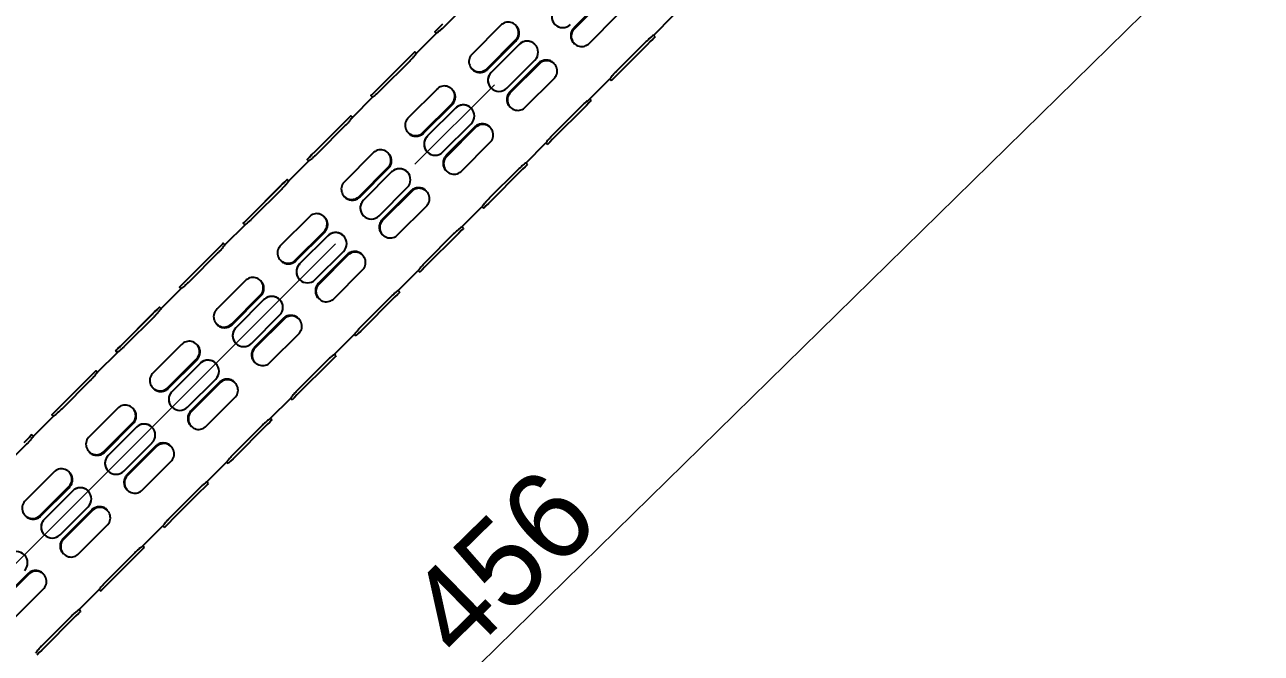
# Model space of a CAD drawing. Extents: x 0 to 2170, y 0 to 1590.
# Drawn here: x 882.7 to 1162.2, y 748.5 to 890.6 of the extents above; entities that cross this region are included whole.
import ezdxf

# ---------------------------------------------------------------- set-up
doc = ezdxf.new("R2010")
doc.units = 0
doc.header["$LTSCALE"] = 10
doc.header["$MEASUREMENT"] = 0
doc.header["$PDMODE"] = 3
doc.header["$PDSIZE"] = -10
doc.linetypes.add('CENTERX2', pattern=[20.32, 12.7, -2.54, 2.54, -2.54])
doc.layers.get('0').update_dxf_attribs({"linetype": 'CONTINUOUS'})
doc.layers.get('DEFPOINTS').update_dxf_attribs({"linetype": 'CONTINUOUS'})
doc.layers.add('中心线层', color=1, linetype='CENTERX2', lineweight=25)
doc.styles.add('Daelim Dimension', font='')
doc.styles.get('Daelim Dimension').set_extended_font_data('나눔고딕')
doc.dimstyles.new('DEFAULT', dxfattribs={"dimscale": 2, "dimtxt": 2, "dimasz": 2, "dimexe": 0, "dimexo": 2, "dimgap": 1, "dimtad": 1, "dimdec": 0, "dimzin": 9, "dimdsep": 46, "dimtxsty": 'Daelim Dimension', "dimcen": 0.5, "dimclrd": 5, "dimclre": 5, "dimclrt": 256, "dimadec": 1, "dimazin": 0, "dimtfac": 1, "dimtdec": 0, "dimtix": 1, "dimtmove": 0, "dimatfit": 3, "dimfxl": 1, "dimtolj": 1, "dimtzin": 1, "dimlwd": 9, "dimlwe": 9, "dimarcsym": 0})

# ---------------------------------------------------------------- blocks, each defined once
blk = doc.blocks.new('*D5')
at = {"color": 5, "lineweight": 9, "transparency": 16777216}
for p, q in [((1100.12, 982.62), (1162.2, 919.31)), ((1159.35, 916.51), (839.46, 602.85)), ((774.52, 663.37), (836.6, 600.05))]:
    blk.add_line(p, q, dxfattribs=at)
at = {"color": 5, "transparency": 16777216}
for points in [[(1158.88, 916.98), (1159.81, 916.03), (1162.2, 919.31)], [(838.99, 603.33), (839.92, 602.38), (836.6, 600.05)]]:
    blk.add_solid(points, dxfattribs=at)
at = {"layer": 'DEFPOINTS', "color": 0, "transparency": 16777216}
for p in [(1097.32, 985.48), (771.72, 666.22), (836.6, 600.05)]:
    blk.add_point(p, dxfattribs=at)
at = {"color": 7, "transparency": 16777216, "insert": (990.38, 768.88), "char_height": 20, "attachment_point": 5, "rotation": 44.4361, "style": 'Daelim Dimension'}
blk.add_mtext('\\A1;456', dxfattribs=at)

msp = doc.modelspace()

# ---------------------------------------------------------------- linework, layer by layer
at = {"color": 7, "linetype": 'Continuous', "lineweight": 25}
for p, q in [((984.02, 896.67), (977.66, 890.31)), ((1013.22, 896.32), (1006.86, 889.96)), ((1013.39, 896.15), (1007.02, 889.79)), ((1010.35, 886.47), (1016.71, 892.83)), ((1024.81, 888.22), (1029.38, 892.79)), ((975.41, 889.02), (975.76, 888.66)), ((990.26, 890.44), (983.89, 884.07)), ((993.81, 890.42), (993.68, 890.54)), ((975.78, 888.69), (971.21, 884.12)), ((987.21, 880.75), (993.58, 887.11)), ((987.38, 880.59), (993.74, 886.95)), ((994.5, 886.19), (988.14, 879.83)), ((994.5, 886.19), (988.14, 879.83)), ((998.04, 886.19), (998.04, 886.19)), ((1006.79, 886.48), (1006.92, 886.36)), ((1022.94, 886.6), (1016.58, 880.24)), ((1023.42, 886.12), (1017.06, 879.76)), ((1025.19, 887.89), (1024.83, 888.25)), ((971.24, 884.14), (970.88, 884.49)), ((969.12, 882.73), (962.75, 876.36)), ((962.75, 876.36), (969.11, 882.73)), ((969.6, 882.25), (963.23, 875.88)), ((983.78, 880.64), (983.91, 880.52)), ((991.67, 876.29), (998.04, 882.65)), ((998.8, 881.89), (992.43, 875.53)), ((998.96, 881.73), (992.6, 875.37)), ((1002.39, 881.84), (1002.27, 881.96)), ((995.92, 872.04), (1002.28, 878.41)), ((1010.39, 873.8), (1014.96, 878.37)), ((1014.93, 878.35), (1015.29, 877.99)), ((975.83, 876.01), (969.47, 869.65)), ((979.38, 876), (979.26, 876.12)), ((988.14, 876.29), (988.14, 876.29)), ((961.36, 874.26), (956.79, 869.69)), ((960.98, 874.6), (961.34, 874.24)), ((972.79, 866.32), (979.15, 872.69)), ((972.95, 866.16), (979.32, 872.52)), ((992.37, 872.06), (992.49, 871.94)), ((1008.52, 872.18), (1002.15, 865.81)), ((1010.76, 873.46), (1010.41, 873.82)), ((956.81, 869.71), (956.46, 870.07)), ((980.08, 871.76), (973.71, 865.4)), ((980.08, 871.76), (973.71, 865.4)), ((983.61, 871.76), (983.61, 871.76)), ((1009, 871.7), (1002.63, 865.33)), ((954.69, 868.3), (948.33, 861.94)), ((948.33, 861.94), (954.69, 868.3)), ((955.17, 867.82), (948.81, 861.46)), ((977.25, 861.87), (983.61, 868.23)), ((984.37, 867.47), (978.01, 861.11)), ((984.54, 867.3), (978.17, 860.94)), ((987.97, 867.41), (987.84, 867.53)), ((969.36, 866.22), (969.48, 866.1)), ((981.5, 857.62), (987.86, 863.98)), ((995.96, 859.37), (1000.53, 863.94)), ((1000.51, 863.92), (1000.86, 863.56)), ((961.41, 861.59), (955.04, 855.22)), ((964.96, 861.57), (964.83, 861.69)), ((973.71, 861.87), (973.71, 861.87)), ((946.93, 859.84), (942.36, 855.27)), ((946.56, 860.17), (946.91, 859.81)), ((958.36, 851.9), (964.73, 858.26)), ((958.53, 851.74), (964.89, 858.1)), ((996.34, 859.04), (995.98, 859.4)), ((942.39, 855.29), (942.03, 855.64)), ((965.65, 857.34), (959.29, 850.98)), ((965.65, 857.34), (959.29, 850.98)), ((969.19, 857.34), (969.19, 857.34)), ((977.94, 857.63), (978.07, 857.51)), ((994.09, 857.75), (987.73, 851.39)), ((994.57, 857.27), (988.21, 850.91)), ((940.27, 853.88), (933.9, 847.51)), ((933.9, 847.51), (940.26, 853.88)), ((940.75, 853.4), (934.38, 847.03)), ((962.82, 847.44), (969.19, 853.8)), ((969.95, 853.04), (963.58, 846.68)), ((970.11, 852.88), (963.75, 846.52)), ((973.54, 852.99), (973.42, 853.11)), ((954.93, 851.79), (955.06, 851.67)), ((946.98, 847.16), (940.62, 840.8)), ((950.53, 847.15), (950.41, 847.27)), ((959.29, 847.44), (959.29, 847.44)), ((967.07, 843.19), (973.43, 849.56)), ((981.54, 844.95), (986.11, 849.52)), ((986.08, 849.5), (986.44, 849.14)), ((932.51, 845.41), (927.94, 840.84)), ((932.13, 845.75), (932.49, 845.39)), ((981.91, 844.61), (981.56, 844.97)), ((943.94, 837.47), (950.3, 843.84)), ((944.1, 837.31), (950.47, 843.67)), ((951.23, 842.91), (944.86, 836.55)), ((951.23, 842.91), (944.86, 836.55)), ((954.76, 842.91), (954.76, 842.91)), ((963.52, 843.21), (963.64, 843.09)), ((979.67, 843.33), (973.3, 836.96)), ((980.15, 842.85), (973.78, 836.48)), ((925.84, 839.45), (919.48, 833.09)), ((919.48, 833.09), (925.84, 839.45)), ((926.32, 838.97), (919.96, 832.61)), ((927.96, 840.86), (927.61, 841.22)), ((948.4, 833.02), (954.76, 839.38)), ((955.52, 838.62), (949.16, 832.26)), ((955.69, 838.45), (949.32, 832.09)), ((959.12, 838.56), (958.99, 838.68)), ((940.51, 837.37), (940.63, 837.25)), ((936.11, 832.72), (935.98, 832.84)), ((944.86, 833.02), (944.86, 833.02)), ((952.65, 828.77), (959.01, 835.13)), ((967.11, 830.52), (971.68, 835.09)), ((971.66, 835.07), (972.01, 834.71)), ((918.08, 830.99), (913.51, 826.42)), ((917.71, 831.32), (918.06, 830.96)), ((932.56, 832.74), (926.19, 826.37)), ((967.49, 830.19), (967.13, 830.55)), ((929.51, 823.05), (935.88, 829.41)), ((929.68, 822.89), (936.04, 829.25)), ((936.8, 828.49), (930.44, 822.13)), ((936.8, 828.49), (930.44, 822.13)), ((940.34, 828.49), (940.34, 828.49)), ((949.09, 828.78), (949.22, 828.66)), ((965.24, 828.9), (958.88, 822.54)), ((965.72, 828.42), (959.36, 822.06)), ((911.42, 825.03), (905.05, 818.66)), ((905.05, 818.66), (911.41, 825.03)), ((911.9, 824.55), (905.53, 818.18)), ((913.54, 826.44), (913.18, 826.79)), ((933.97, 818.59), (940.34, 824.95)), ((926.09, 822.94), (926.21, 822.82)), ((941.1, 824.19), (934.73, 817.83)), ((941.26, 824.03), (934.9, 817.67)), ((944.69, 824.14), (944.57, 824.26)), ((938.22, 814.34), (944.58, 820.71)), ((952.69, 816.1), (957.26, 820.67)), ((957.23, 820.65), (957.59, 820.29)), ((903.66, 816.56), (899.09, 811.99)), ((903.28, 816.9), (903.64, 816.54)), ((918.13, 818.31), (911.77, 811.95)), ((921.68, 818.3), (921.56, 818.42)), ((930.44, 818.59), (930.44, 818.59)), ((953.06, 815.76), (952.71, 816.12)), ((915.09, 808.63), (921.45, 814.99)), ((915.25, 808.46), (921.62, 814.82)), ((922.38, 814.06), (916.01, 807.7)), ((922.38, 814.06), (916.01, 807.7)), ((925.91, 814.06), (925.91, 814.06)), ((934.67, 814.36), (934.79, 814.24)), ((950.82, 814.48), (944.45, 808.11)), ((951.3, 814), (944.93, 807.63)), ((896.99, 810.6), (890.63, 804.24)), ((890.63, 804.24), (896.99, 810.6)), ((899.11, 812.01), (898.76, 812.37)), ((919.55, 804.17), (925.91, 810.53)), ((897.47, 810.12), (891.11, 803.76)), ((911.66, 808.52), (911.78, 808.4)), ((926.67, 809.77), (920.31, 803.41)), ((926.84, 809.6), (920.47, 803.24)), ((930.27, 809.71), (930.14, 809.83)), ((923.8, 799.92), (930.16, 806.28)), ((938.26, 801.67), (942.83, 806.24)), ((942.81, 806.22), (943.16, 805.86)), ((889.23, 802.14), (884.66, 797.57)), ((888.86, 802.47), (889.21, 802.11)), ((903.71, 803.89), (897.34, 797.52)), ((907.26, 803.87), (907.13, 803.99)), ((916.01, 804.17), (916.01, 804.17)), ((900.66, 794.2), (907.03, 800.56)), ((900.83, 794.04), (907.19, 800.4)), ((907.95, 799.64), (901.59, 793.28)), ((907.95, 799.64), (901.59, 793.28)), ((911.49, 799.64), (911.49, 799.64)), ((920.24, 799.93), (920.37, 799.81)), ((936.39, 800.05), (930.03, 793.69)), ((936.87, 799.57), (930.51, 793.21)), ((938.64, 801.34), (938.28, 801.7)), ((884.69, 797.59), (884.33, 797.94)), ((883.05, 795.7), (876.68, 789.33)), ((897.24, 794.09), (897.36, 793.97)), ((905.12, 789.74), (911.49, 796.1)), ((912.25, 795.34), (905.88, 788.98)), ((912.41, 795.18), (906.05, 788.82)), ((915.84, 795.29), (915.72, 795.41)), ((909.37, 785.49), (915.73, 791.86)), ((923.84, 787.25), (928.41, 791.82)), ((928.38, 791.8), (928.74, 791.44)), ((889.28, 789.46), (882.92, 783.1)), ((892.83, 789.45), (892.71, 789.57)), ((901.59, 789.74), (901.59, 789.74)), ((886.24, 779.78), (892.6, 786.14)), ((886.4, 779.61), (892.77, 785.97)), ((905.82, 785.51), (905.94, 785.39)), ((921.97, 785.63), (915.6, 779.26)), ((924.21, 786.91), (923.86, 787.27)), ((893.53, 785.21), (887.16, 778.85)), ((893.53, 785.21), (887.16, 778.85)), ((897.06, 785.21), (897.06, 785.21)), ((922.45, 785.15), (916.08, 778.78)), ((890.7, 775.32), (897.06, 781.68)), ((897.82, 780.92), (891.46, 774.56)), ((897.99, 780.75), (891.62, 774.39)), ((901.42, 780.86), (901.29, 780.98)), ((882.81, 779.67), (882.93, 779.55)), ((894.95, 771.07), (901.31, 777.43)), ((909.41, 772.82), (913.98, 777.39)), ((913.96, 777.37), (914.31, 777.01)), ((887.16, 775.32), (887.16, 775.32)), ((909.79, 772.49), (909.43, 772.85)), ((891.39, 771.08), (891.52, 770.96)), ((907.54, 771.2), (901.18, 764.84)), ((908.02, 770.72), (901.66, 764.36)), ((883.4, 766.49), (877.03, 760.13)), ((883.56, 766.33), (877.2, 759.97)), ((886.99, 766.44), (886.87, 766.56)), ((880.52, 756.64), (886.88, 763.01)), ((894.99, 758.4), (899.56, 762.97)), ((899.53, 762.95), (899.89, 762.59)), ((895.36, 758.06), (895.01, 758.42)), ((893.12, 756.78), (886.75, 750.41)), ((893.6, 756.3), (887.23, 749.93))]:
    msp.add_line(p, q, dxfattribs=at)
at = {"color": 7, "linetype": 'Continuous', "lineweight": 25, "flags": 128}
for points in [[(977.18, 890.79), (976.5, 890.11), (975.93, 889.54), (975.54, 889.15), (975.41, 889.02), (975.54, 889.15), (975.93, 889.54), (976.5, 890.11), (977.18, 890.79)], [(1025.19, 887.89), (1025.05, 887.75), (1024.67, 887.37), (1024.1, 886.8), (1023.42, 886.12)], [(969.11, 882.73), (969.79, 883.4), (970.36, 883.98), (970.75, 884.36), (970.88, 884.49), (970.75, 884.36), (970.37, 883.98), (969.79, 883.4), (969.12, 882.73)], [(1017.06, 879.76), (1016.38, 879.08), (1015.81, 878.51), (1015.42, 878.12), (1015.29, 877.99)], [(962.75, 876.36), (962.07, 875.69), (961.5, 875.11), (961.12, 874.73), (960.98, 874.6), (961.12, 874.73), (961.5, 875.11), (962.07, 875.69), (962.75, 876.36)], [(1010.76, 873.46), (1010.63, 873.33), (1010.25, 872.95), (1009.67, 872.37), (1009, 871.7)], [(954.69, 868.3), (955.37, 868.98), (955.94, 869.55), (956.32, 869.94), (956.46, 870.07), (956.32, 869.94), (955.94, 869.55), (955.37, 868.98), (954.69, 868.3)], [(1002.63, 865.33), (1001.96, 864.66), (1001.38, 864.08), (1001, 863.7), (1000.86, 863.56)], [(948.33, 861.94), (947.65, 861.26), (947.08, 860.69), (946.69, 860.3), (946.56, 860.17), (946.69, 860.3), (947.08, 860.69), (947.65, 861.26), (948.33, 861.94)], [(996.34, 859.04), (996.2, 858.9), (995.82, 858.52), (995.25, 857.95), (994.57, 857.27)], [(940.26, 853.88), (940.94, 854.55), (941.51, 855.13), (941.9, 855.51), (942.03, 855.64), (941.9, 855.51), (941.52, 855.13), (940.94, 854.55), (940.27, 853.88)], [(988.21, 850.91), (987.53, 850.23), (986.96, 849.66), (986.57, 849.27), (986.44, 849.14)], [(933.9, 847.51), (933.22, 846.84), (932.65, 846.26), (932.27, 845.88), (932.13, 845.75), (932.27, 845.88), (932.65, 846.26), (933.22, 846.84), (933.9, 847.51)], [(981.91, 844.61), (981.78, 844.48), (981.4, 844.1), (980.82, 843.52), (980.15, 842.85)], [(925.84, 839.45), (926.52, 840.13), (927.09, 840.7), (927.47, 841.09), (927.61, 841.22), (927.47, 841.09), (927.09, 840.7), (926.52, 840.13), (925.84, 839.45)], [(973.78, 836.48), (973.11, 835.81), (972.53, 835.23), (972.15, 834.85), (972.01, 834.71)], [(919.48, 833.09), (918.8, 832.41), (918.23, 831.84), (917.84, 831.45), (917.71, 831.32), (917.84, 831.45), (918.23, 831.84), (918.8, 832.41), (919.48, 833.09)], [(967.49, 830.19), (967.35, 830.05), (966.97, 829.67), (966.4, 829.1), (965.72, 828.42)], [(911.41, 825.03), (912.09, 825.7), (912.66, 826.28), (913.05, 826.66), (913.18, 826.79), (913.05, 826.66), (912.67, 826.28), (912.09, 825.7), (911.42, 825.03)], [(959.36, 822.06), (958.68, 821.38), (958.11, 820.81), (957.72, 820.42), (957.59, 820.29)], [(905.05, 818.66), (904.37, 817.99), (903.8, 817.41), (903.42, 817.03), (903.28, 816.9), (903.42, 817.03), (903.8, 817.41), (904.37, 817.99), (905.05, 818.66)], [(953.06, 815.76), (952.93, 815.63), (952.55, 815.25), (951.97, 814.67), (951.3, 814)], [(896.99, 810.6), (897.67, 811.28), (898.24, 811.85), (898.62, 812.24), (898.76, 812.37), (898.62, 812.24), (898.24, 811.85), (897.67, 811.28), (896.99, 810.6)], [(944.93, 807.63), (944.26, 806.96), (943.68, 806.38), (943.3, 806), (943.16, 805.86)], [(890.63, 804.24), (889.95, 803.56), (889.38, 802.99), (888.99, 802.6), (888.86, 802.47), (888.99, 802.6), (889.38, 802.99), (889.95, 803.56), (890.63, 804.24)], [(938.64, 801.34), (938.5, 801.2), (938.12, 800.82), (937.55, 800.25), (936.87, 799.57)], [(882.56, 796.18), (883.24, 796.85), (883.81, 797.43), (884.2, 797.81), (884.33, 797.94), (884.2, 797.81), (883.82, 797.43), (883.24, 796.85), (882.57, 796.18)], [(930.51, 793.21), (929.83, 792.53), (929.26, 791.96), (928.87, 791.57), (928.74, 791.44)], [(924.21, 786.91), (924.08, 786.78), (923.7, 786.4), (923.12, 785.82), (922.45, 785.15)], [(916.08, 778.78), (915.41, 778.11), (914.83, 777.53), (914.45, 777.15), (914.31, 777.01)], [(909.79, 772.49), (909.65, 772.35), (909.27, 771.97), (908.7, 771.4), (908.02, 770.72)], [(901.66, 764.36), (900.98, 763.68), (900.41, 763.11), (900.02, 762.72), (899.89, 762.59)], [(895.36, 758.06), (895.23, 757.93), (894.85, 757.55), (894.27, 756.97), (893.6, 756.3)], [(887.23, 749.93), (886.56, 749.26), (885.98, 748.68), (885.6, 748.3), (885.46, 748.16)]]:
    msp.add_lwpolyline(points, dxfattribs=at)
at = {"color": 7, "linetype": 'Continuous', "lineweight": 25}
for centre, radius, start, end in [((1004.33, 892.48), 2.5, 135, 315), ((992, 888.86), 2.35, 312.1354, 137.8646), ((1008.6, 888.05), 2.35, 132.1296, 317.8704), ((996.27, 884.42), 2.5, 315, 135), ((985.47, 882.33), 2.35, 132.1354, 317.8646), ((1000.71, 880.15), 2.35, 312.1296, 137.8704), ((989.91, 878.06), 2.5, 135, 315), ((977.57, 874.43), 2.35, 312.1354, 137.8646), ((994.18, 873.62), 2.35, 132.1296, 317.8704), ((981.85, 870), 2.5, 315, 135), ((971.04, 867.9), 2.35, 132.1354, 317.8646), ((986.28, 865.73), 2.35, 312.1296, 137.8704), ((975.48, 863.63), 2.5, 135, 315), ((963.15, 860.01), 2.35, 312.1354, 137.8646), ((979.75, 859.2), 2.35, 132.1296, 317.8704), ((967.42, 855.57), 2.5, 315, 135), ((956.62, 853.48), 2.35, 132.1354, 317.8646), ((971.86, 851.3), 2.35, 312.1296, 137.8704), ((961.06, 849.21), 2.5, 135, 315), ((948.72, 845.58), 2.35, 312.1354, 137.8646), ((965.33, 844.77), 2.35, 132.1296, 317.8704), ((953, 841.15), 2.5, 315, 135), ((942.19, 839.05), 2.35, 132.1354, 317.8646), ((957.43, 836.88), 2.35, 312.1296, 137.8704), ((946.63, 834.78), 2.5, 135, 315), ((934.3, 831.16), 2.35, 312.1354, 137.8646), ((950.9, 830.35), 2.35, 132.1296, 317.8704), ((938.57, 826.72), 2.5, 315, 135), ((927.77, 824.63), 2.35, 132.1354, 317.8646), ((943.01, 822.45), 2.35, 312.1296, 137.8704), ((932.21, 820.36), 2.5, 135, 315), ((919.87, 816.73), 2.35, 312.1354, 137.8646), ((936.48, 815.92), 2.35, 132.1296, 317.8704), ((924.15, 812.3), 2.5, 315, 135), ((913.34, 810.2), 2.35, 132.1354, 317.8646), ((917.78, 805.93), 2.5, 135, 315), ((928.58, 808.03), 2.35, 312.1296, 137.8704), ((905.45, 802.31), 2.35, 312.1354, 137.8646), ((922.05, 801.5), 2.35, 132.1296, 317.8704), ((909.72, 797.87), 2.5, 315, 135), ((898.92, 795.78), 2.35, 132.1354, 317.8646), ((914.16, 793.6), 2.35, 312.1296, 137.8704), ((903.36, 791.51), 2.5, 135, 315), ((891.02, 787.88), 2.35, 312.1354, 137.8646), ((907.63, 787.07), 2.35, 132.1296, 317.8704), ((895.3, 783.45), 2.5, 315, 135), ((884.49, 781.35), 2.35, 132.1354, 317.8646), ((899.73, 779.18), 2.35, 312.1296, 137.8704), ((888.93, 777.08), 2.5, 135, 315), ((893.2, 772.65), 2.35, 132.1296, 317.8704), ((880.87, 769.02), 2.5, 315, 135), ((885.31, 764.75), 2.35, 312.1296, 137.8704)]:
    msp.add_arc(centre, radius, start, end, dxfattribs=at)
for points, knots in [([(977.66, 890.31), (977.46, 890.11), (977.06, 889.72), (976.49, 889.23), (976.05, 888.88), (975.79, 888.69), (975.79, 888.69), (975.79, 888.69)], [0, 0, 0, 0, 0.21318, 0.426307, 0.640806, 0.85622, 1, 1, 1, 1]), ([(993.74, 886.95), (993.92, 887.17), (994.28, 887.6), (994.51, 888.42), (994.47, 889.26), (994.22, 889.96), (993.91, 890.27), (993.78, 890.4)], [0, 0, 0, 0, 0.213248, 0.426444, 0.641012, 0.856495, 1, 1, 1, 1]), ([(1006.86, 889.96), (1006.68, 889.74), (1006.32, 889.31), (1006.09, 888.48), (1006.13, 887.65), (1006.38, 886.94), (1006.69, 886.63), (1006.82, 886.5)], [0, 0, 0, 0, 0.213248, 0.426444, 0.641012, 0.856495, 1, 1, 1, 1]), ([(998.01, 886.17), (997.96, 886.24), (997.72, 886.53), (997.11, 886.81), (996.28, 886.97), (995.44, 886.83), (994.85, 886.51), (994.57, 886.26), (994.5, 886.19)], [0, 0, 0, 0, 0.070496, 0.28295, 0.496154, 0.711255, 0.926476, 1, 1, 1, 1]), ([(1024.81, 888.22), (1024.82, 888.23), (1024.84, 888.25), (1024.66, 888.11), (1024.29, 887.82), (1023.75, 887.37), (1023.28, 886.93), (1023.01, 886.67), (1022.94, 886.6)], [0, 0, 0, 0, 0.070198, 0.28272, 0.495992, 0.711162, 0.926452, 1, 1, 1, 1]), ([(971.22, 884.12), (971.22, 884.12), (971.24, 884.15), (971.11, 883.97), (970.81, 883.59), (970.36, 883.06), (969.93, 882.58), (969.66, 882.31), (969.6, 882.25)], [0, 0, 0, 0, 0.071625, 0.283821, 0.496766, 0.711605, 0.926565, 1, 1, 1, 1]), ([(983.93, 880.54), (983.98, 880.48), (984.2, 880.21), (984.79, 879.94), (985.6, 879.8), (986.44, 879.94), (987.03, 880.26), (987.31, 880.52), (987.38, 880.59)], [0, 0, 0, 0, 0.070496, 0.28295, 0.496154, 0.711255, 0.926476, 1, 1, 1, 1]), ([(1002.25, 881.94), (1002.19, 882), (1001.97, 882.27), (1001.38, 882.54), (1000.57, 882.68), (999.73, 882.54), (999.14, 882.22), (998.87, 881.96), (998.8, 881.89)], [0, 0, 0, 0, 0.070496, 0.28295, 0.496154, 0.711255, 0.926476, 1, 1, 1, 1]), ([(988.14, 879.83), (987.96, 879.61), (987.6, 879.18), (987.38, 878.35), (987.42, 877.5), (987.69, 876.78), (988.03, 876.44), (988.16, 876.31)], [0, 0, 0, 0, 0.213248, 0.426444, 0.641012, 0.856495, 1, 1, 1, 1]), ([(1016.58, 880.24), (1016.38, 880.04), (1015.99, 879.64), (1015.5, 879.07), (1015.15, 878.63), (1014.95, 878.37), (1014.95, 878.37), (1014.95, 878.37)], [0, 0, 0, 0, 0.213508, 0.426963, 0.641792, 0.857538, 1, 1, 1, 1]), ([(963.23, 875.88), (963.03, 875.69), (962.63, 875.3), (962.06, 874.81), (961.62, 874.46), (961.36, 874.26), (961.36, 874.26), (961.36, 874.26)], [0, 0, 0, 0, 0.21318, 0.426307, 0.640806, 0.85622, 1, 1, 1, 1]), ([(979.32, 872.52), (979.5, 872.74), (979.85, 873.17), (980.08, 874), (980.05, 874.83), (979.8, 875.54), (979.48, 875.85), (979.36, 875.98)], [0, 0, 0, 0, 0.213248, 0.426444, 0.641012, 0.856495, 1, 1, 1, 1]), ([(992.43, 875.53), (992.26, 875.31), (991.9, 874.88), (991.67, 874.06), (991.7, 873.22), (991.95, 872.52), (992.27, 872.21), (992.39, 872.08)], [0, 0, 0, 0, 0.213248, 0.426444, 0.641012, 0.856495, 1, 1, 1, 1]), ([(983.59, 871.74), (983.53, 871.81), (983.29, 872.1), (982.69, 872.39), (981.86, 872.55), (981.02, 872.4), (980.42, 872.09), (980.15, 871.83), (980.08, 871.76)], [0, 0, 0, 0, 0.070496, 0.28295, 0.496154, 0.711255, 0.926476, 1, 1, 1, 1]), ([(1010.38, 873.8), (1010.39, 873.8), (1010.42, 873.82), (1010.24, 873.69), (1009.86, 873.39), (1009.33, 872.94), (1008.85, 872.51), (1008.58, 872.24), (1008.52, 872.18)], [0, 0, 0, 0, 0.070198, 0.28272, 0.495992, 0.711162, 0.926452, 1, 1, 1, 1]), ([(956.79, 869.69), (956.8, 869.7), (956.82, 869.73), (956.68, 869.54), (956.39, 869.17), (955.94, 868.63), (955.5, 868.16), (955.24, 867.89), (955.17, 867.82)], [0, 0, 0, 0, 0.071625, 0.283821, 0.496766, 0.711605, 0.926565, 1, 1, 1, 1]), ([(987.82, 867.51), (987.77, 867.58), (987.55, 867.85), (986.96, 868.12), (986.15, 868.26), (985.31, 868.11), (984.72, 867.79), (984.44, 867.53), (984.37, 867.47)], [0, 0, 0, 0, 0.070496, 0.28295, 0.496154, 0.711255, 0.926476, 1, 1, 1, 1]), ([(969.51, 866.12), (969.56, 866.05), (969.78, 865.78), (970.37, 865.51), (971.18, 865.37), (972.02, 865.52), (972.61, 865.84), (972.88, 866.1), (972.95, 866.16)], [0, 0, 0, 0, 0.070496, 0.28295, 0.496154, 0.711255, 0.926476, 1, 1, 1, 1]), ([(973.71, 865.4), (973.54, 865.18), (973.18, 864.75), (972.95, 863.92), (973, 863.08), (973.27, 862.35), (973.6, 862.02), (973.74, 861.89)], [0, 0, 0, 0, 0.213248, 0.426444, 0.641012, 0.856495, 1, 1, 1, 1]), ([(1002.15, 865.81), (1001.96, 865.61), (1001.57, 865.21), (1001.08, 864.64), (1000.73, 864.2), (1000.53, 863.94), (1000.53, 863.94), (1000.53, 863.94)], [0, 0, 0, 0, 0.213508, 0.426963, 0.641792, 0.857538, 1, 1, 1, 1]), ([(948.81, 861.46), (948.61, 861.26), (948.21, 860.87), (947.64, 860.38), (947.2, 860.03), (946.94, 859.84), (946.94, 859.84), (946.94, 859.84)], [0, 0, 0, 0, 0.21318, 0.426307, 0.640806, 0.85622, 1, 1, 1, 1]), ([(964.89, 858.1), (965.07, 858.32), (965.43, 858.75), (965.66, 859.57), (965.62, 860.41), (965.37, 861.11), (965.06, 861.42), (964.93, 861.55)], [0, 0, 0, 0, 0.213248, 0.426444, 0.641012, 0.856495, 1, 1, 1, 1]), ([(978.01, 861.11), (977.83, 860.89), (977.47, 860.46), (977.24, 859.63), (977.28, 858.8), (977.53, 858.09), (977.84, 857.78), (977.97, 857.65)], [0, 0, 0, 0, 0.213248, 0.426444, 0.641012, 0.856495, 1, 1, 1, 1]), ([(969.16, 857.32), (969.11, 857.39), (968.87, 857.68), (968.26, 857.96), (967.43, 858.12), (966.59, 857.98), (966, 857.66), (965.72, 857.41), (965.65, 857.34)], [0, 0, 0, 0, 0.070496, 0.28295, 0.496154, 0.711255, 0.926476, 1, 1, 1, 1]), ([(995.96, 859.37), (995.97, 859.38), (995.99, 859.4), (995.81, 859.26), (995.44, 858.97), (994.9, 858.52), (994.43, 858.08), (994.16, 857.82), (994.09, 857.75)], [0, 0, 0, 0, 0.070198, 0.28272, 0.495992, 0.711162, 0.926452, 1, 1, 1, 1]), ([(942.37, 855.27), (942.37, 855.27), (942.39, 855.3), (942.26, 855.12), (941.96, 854.74), (941.51, 854.21), (941.08, 853.73), (940.81, 853.46), (940.75, 853.4)], [0, 0, 0, 0, 0.071625, 0.283821, 0.496766, 0.711605, 0.926565, 1, 1, 1, 1]), ([(973.4, 853.09), (973.34, 853.15), (973.12, 853.42), (972.53, 853.69), (971.72, 853.83), (970.88, 853.69), (970.29, 853.37), (970.02, 853.11), (969.95, 853.04)], [0, 0, 0, 0, 0.070496, 0.28295, 0.496154, 0.711255, 0.926476, 1, 1, 1, 1]), ([(955.08, 851.69), (955.13, 851.63), (955.35, 851.36), (955.94, 851.09), (956.75, 850.95), (957.59, 851.09), (958.18, 851.41), (958.46, 851.67), (958.53, 851.74)], [0, 0, 0, 0, 0.070496, 0.28295, 0.496154, 0.711255, 0.926476, 1, 1, 1, 1]), ([(959.29, 850.98), (959.11, 850.76), (958.75, 850.33), (958.53, 849.5), (958.57, 848.65), (958.84, 847.93), (959.18, 847.59), (959.31, 847.46)], [0, 0, 0, 0, 0.213248, 0.426444, 0.641012, 0.856495, 1, 1, 1, 1]), ([(987.73, 851.39), (987.53, 851.19), (987.14, 850.79), (986.65, 850.22), (986.3, 849.78), (986.1, 849.52), (986.1, 849.52), (986.1, 849.52)], [0, 0, 0, 0, 0.213508, 0.426963, 0.641792, 0.857538, 1, 1, 1, 1]), ([(934.38, 847.03), (934.18, 846.84), (933.78, 846.45), (933.21, 845.96), (932.77, 845.61), (932.51, 845.41), (932.51, 845.41), (932.51, 845.41)], [0, 0, 0, 0, 0.21318, 0.426307, 0.640806, 0.85622, 1, 1, 1, 1]), ([(950.47, 843.67), (950.65, 843.89), (951, 844.32), (951.23, 845.15), (951.2, 845.98), (950.95, 846.69), (950.63, 847), (950.51, 847.13)], [0, 0, 0, 0, 0.213248, 0.426444, 0.641012, 0.856495, 1, 1, 1, 1]), ([(963.58, 846.68), (963.41, 846.46), (963.05, 846.03), (962.82, 845.21), (962.85, 844.37), (963.1, 843.67), (963.42, 843.36), (963.54, 843.23)], [0, 0, 0, 0, 0.213248, 0.426444, 0.641012, 0.856495, 1, 1, 1, 1]), ([(981.53, 844.95), (981.54, 844.95), (981.57, 844.97), (981.39, 844.84), (981.01, 844.54), (980.48, 844.09), (980, 843.66), (979.73, 843.39), (979.67, 843.33)], [0, 0, 0, 0, 0.070198, 0.28272, 0.495992, 0.711162, 0.926452, 1, 1, 1, 1]), ([(954.74, 842.89), (954.68, 842.97), (954.44, 843.25), (953.84, 843.54), (953.01, 843.7), (952.17, 843.55), (951.57, 843.24), (951.3, 842.98), (951.23, 842.91)], [0, 0, 0, 0, 0.070496, 0.28295, 0.496154, 0.711255, 0.926476, 1, 1, 1, 1]), ([(927.94, 840.84), (927.95, 840.85), (927.97, 840.88), (927.83, 840.69), (927.54, 840.32), (927.09, 839.78), (926.65, 839.31), (926.39, 839.04), (926.32, 838.97)], [0, 0, 0, 0, 0.071625, 0.283821, 0.496766, 0.711605, 0.926565, 1, 1, 1, 1]), ([(958.97, 838.66), (958.92, 838.73), (958.7, 839), (958.11, 839.27), (957.3, 839.41), (956.46, 839.26), (955.87, 838.94), (955.59, 838.68), (955.52, 838.62)], [0, 0, 0, 0, 0.070496, 0.28295, 0.496154, 0.711255, 0.926476, 1, 1, 1, 1]), ([(940.66, 837.27), (940.71, 837.2), (940.93, 836.93), (941.52, 836.66), (942.33, 836.52), (943.17, 836.67), (943.76, 836.99), (944.03, 837.25), (944.1, 837.31)], [0, 0, 0, 0, 0.070496, 0.28295, 0.496154, 0.711255, 0.926476, 1, 1, 1, 1]), ([(944.86, 836.55), (944.69, 836.33), (944.33, 835.9), (944.1, 835.07), (944.15, 834.23), (944.42, 833.5), (944.75, 833.17), (944.89, 833.04)], [0, 0, 0, 0, 0.213248, 0.426444, 0.641012, 0.856495, 1, 1, 1, 1]), ([(973.3, 836.96), (973.11, 836.76), (972.72, 836.36), (972.23, 835.79), (971.88, 835.35), (971.68, 835.09), (971.68, 835.09), (971.68, 835.09)], [0, 0, 0, 0, 0.213508, 0.426963, 0.641792, 0.857538, 1, 1, 1, 1]), ([(919.96, 832.61), (919.76, 832.41), (919.36, 832.02), (918.79, 831.53), (918.35, 831.18), (918.09, 830.99), (918.09, 830.99), (918.09, 830.99)], [0, 0, 0, 0, 0.21318, 0.426307, 0.640806, 0.85622, 1, 1, 1, 1]), ([(936.04, 829.25), (936.22, 829.47), (936.58, 829.9), (936.81, 830.72), (936.77, 831.56), (936.52, 832.26), (936.21, 832.57), (936.08, 832.7)], [0, 0, 0, 0, 0.213248, 0.426444, 0.641012, 0.856495, 1, 1, 1, 1]), ([(949.16, 832.26), (948.98, 832.04), (948.62, 831.61), (948.39, 830.78), (948.43, 829.95), (948.68, 829.24), (948.99, 828.93), (949.12, 828.8)], [0, 0, 0, 0, 0.213248, 0.426444, 0.641012, 0.856495, 1, 1, 1, 1]), ([(967.11, 830.52), (967.12, 830.53), (967.14, 830.55), (966.96, 830.41), (966.59, 830.12), (966.05, 829.67), (965.58, 829.23), (965.31, 828.97), (965.24, 828.9)], [0, 0, 0, 0, 0.070198, 0.28272, 0.495992, 0.711162, 0.926452, 1, 1, 1, 1]), ([(940.31, 828.47), (940.26, 828.54), (940.02, 828.83), (939.41, 829.11), (938.58, 829.27), (937.74, 829.13), (937.15, 828.81), (936.87, 828.56), (936.8, 828.49)], [0, 0, 0, 0, 0.070496, 0.28295, 0.496154, 0.711255, 0.926476, 1, 1, 1, 1]), ([(913.52, 826.42), (913.52, 826.42), (913.54, 826.45), (913.41, 826.27), (913.11, 825.89), (912.66, 825.36), (912.23, 824.88), (911.96, 824.61), (911.9, 824.55)], [0, 0, 0, 0, 0.071625, 0.283821, 0.496766, 0.711605, 0.926565, 1, 1, 1, 1]), ([(944.55, 824.24), (944.49, 824.3), (944.27, 824.57), (943.68, 824.84), (942.87, 824.98), (942.03, 824.84), (941.44, 824.52), (941.17, 824.26), (941.1, 824.19)], [0, 0, 0, 0, 0.070496, 0.28295, 0.496154, 0.711255, 0.926476, 1, 1, 1, 1]), ([(926.23, 822.84), (926.28, 822.78), (926.5, 822.51), (927.09, 822.24), (927.9, 822.1), (928.74, 822.24), (929.33, 822.56), (929.61, 822.82), (929.68, 822.89)], [0, 0, 0, 0, 0.070496, 0.28295, 0.496154, 0.711255, 0.926476, 1, 1, 1, 1]), ([(930.44, 822.13), (930.26, 821.91), (929.9, 821.48), (929.68, 820.65), (929.72, 819.8), (929.99, 819.08), (930.33, 818.74), (930.46, 818.61)], [0, 0, 0, 0, 0.213248, 0.426444, 0.641012, 0.856495, 1, 1, 1, 1]), ([(958.88, 822.54), (958.68, 822.34), (958.29, 821.94), (957.8, 821.37), (957.45, 820.93), (957.25, 820.67), (957.25, 820.67), (957.25, 820.67)], [0, 0, 0, 0, 0.213508, 0.426963, 0.641792, 0.857538, 1, 1, 1, 1]), ([(905.53, 818.18), (905.33, 817.99), (904.93, 817.6), (904.36, 817.11), (903.92, 816.76), (903.66, 816.56), (903.66, 816.56), (903.66, 816.56)], [0, 0, 0, 0, 0.21318, 0.426307, 0.640806, 0.85622, 1, 1, 1, 1]), ([(921.62, 814.82), (921.8, 815.04), (922.15, 815.47), (922.38, 816.3), (922.35, 817.13), (922.1, 817.84), (921.78, 818.15), (921.66, 818.28)], [0, 0, 0, 0, 0.213248, 0.426444, 0.641012, 0.856495, 1, 1, 1, 1]), ([(934.73, 817.83), (934.56, 817.61), (934.2, 817.18), (933.97, 816.36), (934, 815.52), (934.25, 814.82), (934.57, 814.51), (934.69, 814.38)], [0, 0, 0, 0, 0.213248, 0.426444, 0.641012, 0.856495, 1, 1, 1, 1]), ([(952.68, 816.1), (952.69, 816.1), (952.72, 816.12), (952.54, 815.99), (952.16, 815.69), (951.63, 815.24), (951.15, 814.81), (950.88, 814.54), (950.82, 814.48)], [0, 0, 0, 0, 0.070198, 0.28272, 0.495992, 0.711162, 0.926452, 1, 1, 1, 1]), ([(925.89, 814.04), (925.83, 814.12), (925.59, 814.4), (924.99, 814.69), (924.16, 814.85), (923.32, 814.7), (922.72, 814.39), (922.45, 814.13), (922.38, 814.06)], [0, 0, 0, 0, 0.070496, 0.28295, 0.496154, 0.711255, 0.926476, 1, 1, 1, 1]), ([(899.09, 811.99), (899.1, 812), (899.12, 812.03), (898.98, 811.84), (898.69, 811.47), (898.24, 810.93), (897.8, 810.46), (897.54, 810.19), (897.47, 810.12)], [0, 0, 0, 0, 0.071625, 0.283821, 0.496766, 0.711605, 0.926565, 1, 1, 1, 1]), ([(930.12, 809.81), (930.07, 809.88), (929.85, 810.15), (929.26, 810.42), (928.45, 810.56), (927.61, 810.41), (927.02, 810.09), (926.74, 809.83), (926.67, 809.77)], [0, 0, 0, 0, 0.070496, 0.28295, 0.496154, 0.711255, 0.926476, 1, 1, 1, 1]), ([(911.81, 808.42), (911.86, 808.35), (912.08, 808.08), (912.67, 807.81), (913.48, 807.67), (914.32, 807.82), (914.91, 808.14), (915.18, 808.4), (915.25, 808.46)], [0, 0, 0, 0, 0.070496, 0.28295, 0.496154, 0.711255, 0.926476, 1, 1, 1, 1]), ([(916.01, 807.7), (915.84, 807.48), (915.48, 807.05), (915.25, 806.22), (915.3, 805.38), (915.57, 804.65), (915.9, 804.32), (916.04, 804.19)], [0, 0, 0, 0, 0.213248, 0.426444, 0.641012, 0.856495, 1, 1, 1, 1]), ([(944.45, 808.11), (944.26, 807.91), (943.87, 807.51), (943.38, 806.94), (943.03, 806.5), (942.83, 806.24), (942.83, 806.24), (942.83, 806.24)], [0, 0, 0, 0, 0.213508, 0.426963, 0.641792, 0.857538, 1, 1, 1, 1]), ([(891.11, 803.76), (890.91, 803.56), (890.51, 803.17), (889.94, 802.69), (889.5, 802.33), (889.24, 802.14), (889.24, 802.14), (889.24, 802.14)], [0, 0, 0, 0, 0.21318, 0.426307, 0.640806, 0.85622, 1, 1, 1, 1]), ([(907.19, 800.4), (907.37, 800.62), (907.73, 801.05), (907.96, 801.87), (907.92, 802.71), (907.67, 803.41), (907.36, 803.72), (907.23, 803.85)], [0, 0, 0, 0, 0.213248, 0.426444, 0.641012, 0.856495, 1, 1, 1, 1]), ([(920.31, 803.41), (920.13, 803.19), (919.77, 802.76), (919.54, 801.93), (919.58, 801.1), (919.83, 800.39), (920.14, 800.08), (920.27, 799.96)], [0, 0, 0, 0, 0.213248, 0.426444, 0.641012, 0.856495, 1, 1, 1, 1]), ([(911.46, 799.62), (911.41, 799.69), (911.17, 799.98), (910.56, 800.26), (909.73, 800.42), (908.89, 800.28), (908.3, 799.96), (908.02, 799.71), (907.95, 799.64)], [0, 0, 0, 0, 0.070496, 0.28295, 0.496154, 0.711255, 0.926476, 1, 1, 1, 1]), ([(938.26, 801.67), (938.27, 801.68), (938.29, 801.7), (938.11, 801.56), (937.74, 801.27), (937.2, 800.82), (936.73, 800.38), (936.46, 800.12), (936.39, 800.05)], [0, 0, 0, 0, 0.070198, 0.28272, 0.495992, 0.711162, 0.926452, 1, 1, 1, 1]), ([(884.67, 797.57), (884.67, 797.57), (884.69, 797.6), (884.56, 797.42), (884.26, 797.04), (883.81, 796.51), (883.38, 796.03), (883.11, 795.76), (883.05, 795.7)], [0, 0, 0, 0, 0.071625, 0.283821, 0.496766, 0.711605, 0.926565, 1, 1, 1, 1]), ([(897.38, 793.99), (897.43, 793.93), (897.65, 793.66), (898.24, 793.39), (899.05, 793.25), (899.89, 793.39), (900.48, 793.71), (900.76, 793.97), (900.83, 794.04)], [0, 0, 0, 0, 0.070496, 0.28295, 0.496154, 0.711255, 0.926476, 1, 1, 1, 1]), ([(915.7, 795.39), (915.64, 795.45), (915.42, 795.72), (914.83, 795.99), (914.02, 796.13), (913.18, 795.99), (912.59, 795.67), (912.32, 795.41), (912.25, 795.34)], [0, 0, 0, 0, 0.070496, 0.28295, 0.496154, 0.711255, 0.926476, 1, 1, 1, 1]), ([(901.59, 793.28), (901.41, 793.06), (901.05, 792.63), (900.83, 791.8), (900.87, 790.95), (901.14, 790.23), (901.48, 789.89), (901.61, 789.76)], [0, 0, 0, 0, 0.213248, 0.426444, 0.641012, 0.856495, 1, 1, 1, 1]), ([(930.03, 793.69), (929.83, 793.49), (929.44, 793.09), (928.95, 792.52), (928.6, 792.08), (928.4, 791.82), (928.4, 791.82), (928.4, 791.82)], [0, 0, 0, 0, 0.213508, 0.426963, 0.641792, 0.857538, 1, 1, 1, 1]), ([(892.77, 785.97), (892.95, 786.19), (893.3, 786.62), (893.53, 787.45), (893.5, 788.28), (893.25, 788.99), (892.93, 789.3), (892.81, 789.43)], [0, 0, 0, 0, 0.213248, 0.426444, 0.641012, 0.856495, 1, 1, 1, 1]), ([(905.88, 788.98), (905.71, 788.76), (905.35, 788.33), (905.12, 787.51), (905.15, 786.67), (905.4, 785.97), (905.72, 785.66), (905.84, 785.53)], [0, 0, 0, 0, 0.213248, 0.426444, 0.641012, 0.856495, 1, 1, 1, 1]), ([(897.04, 785.19), (896.98, 785.27), (896.74, 785.55), (896.14, 785.84), (895.31, 786), (894.47, 785.85), (893.87, 785.54), (893.6, 785.28), (893.53, 785.21)], [0, 0, 0, 0, 0.070496, 0.28295, 0.496154, 0.711255, 0.926476, 1, 1, 1, 1]), ([(923.83, 787.25), (923.84, 787.25), (923.87, 787.27), (923.69, 787.14), (923.31, 786.84), (922.78, 786.39), (922.3, 785.96), (922.03, 785.69), (921.97, 785.63)], [0, 0, 0, 0, 0.070198, 0.28272, 0.495992, 0.711162, 0.926452, 1, 1, 1, 1]), ([(901.27, 780.96), (901.22, 781.03), (901, 781.3), (900.41, 781.57), (899.6, 781.71), (898.76, 781.56), (898.17, 781.24), (897.89, 780.98), (897.82, 780.92)], [0, 0, 0, 0, 0.070496, 0.28295, 0.496154, 0.711255, 0.926476, 1, 1, 1, 1]), ([(882.96, 779.57), (883.01, 779.5), (883.23, 779.23), (883.82, 778.96), (884.63, 778.82), (885.47, 778.97), (886.06, 779.29), (886.33, 779.55), (886.4, 779.61)], [0, 0, 0, 0, 0.070496, 0.28295, 0.496154, 0.711255, 0.926476, 1, 1, 1, 1]), ([(887.16, 778.85), (886.99, 778.63), (886.63, 778.2), (886.4, 777.37), (886.45, 776.53), (886.72, 775.8), (887.05, 775.47), (887.19, 775.34)], [0, 0, 0, 0, 0.213248, 0.426444, 0.641012, 0.856495, 1, 1, 1, 1]), ([(915.6, 779.26), (915.41, 779.06), (915.02, 778.66), (914.53, 778.09), (914.18, 777.65), (913.98, 777.39), (913.98, 777.39), (913.98, 777.39)], [0, 0, 0, 0, 0.213508, 0.426963, 0.641792, 0.857538, 1, 1, 1, 1]), ([(891.46, 774.56), (891.28, 774.34), (890.92, 773.91), (890.69, 773.08), (890.73, 772.25), (890.98, 771.54), (891.29, 771.23), (891.42, 771.11)], [0, 0, 0, 0, 0.213248, 0.426444, 0.641012, 0.856495, 1, 1, 1, 1]), ([(909.41, 772.82), (909.42, 772.83), (909.44, 772.85), (909.26, 772.71), (908.89, 772.42), (908.35, 771.97), (907.88, 771.53), (907.61, 771.27), (907.54, 771.2)], [0, 0, 0, 0, 0.070198, 0.28272, 0.495992, 0.711162, 0.926452, 1, 1, 1, 1]), ([(886.85, 766.54), (886.79, 766.6), (886.57, 766.87), (885.98, 767.14), (885.17, 767.28), (884.33, 767.14), (883.74, 766.82), (883.47, 766.56), (883.4, 766.49)], [0, 0, 0, 0, 0.070496, 0.28295, 0.496154, 0.711255, 0.926476, 1, 1, 1, 1]), ([(901.18, 764.84), (900.98, 764.64), (900.59, 764.24), (900.1, 763.67), (899.75, 763.23), (899.55, 762.97), (899.55, 762.97), (899.55, 762.97)], [0, 0, 0, 0, 0.213508, 0.426963, 0.641792, 0.857538, 1, 1, 1, 1]), ([(894.99, 758.4), (894.99, 758.4), (895.02, 758.42), (894.84, 758.29), (894.46, 757.99), (893.93, 757.54), (893.45, 757.11), (893.18, 756.84), (893.12, 756.78)], [0, 0, 0, 0, 0.070198, 0.28272, 0.495992, 0.711162, 0.926452, 1, 1, 1, 1]), ([(886.75, 750.41), (886.56, 750.21), (886.17, 749.81), (885.68, 749.24), (885.33, 748.8), (885.13, 748.54), (885.13, 748.54), (885.13, 748.54)], [0, 0, 0, 0, 0.213508, 0.426963, 0.641792, 0.857538, 1, 1, 1, 1])]:
    msp.add_open_spline(points, degree=3, knots=knots, dxfattribs=at)
at = {"layer": '中心线层', "linetype": 'CENTERX2', "lineweight": 18}
msp.add_line((1096.65, 984.81), (782.75, 670.91), dxfattribs=at)

# ---------------------------------------------------------------- dimensions: what is measured, and where the dimension line sits
dim = msp.add_aligned_dim(p1=(1097.32, 985.48), p2=(771.72, 666.22), distance=92.67, dimstyle='DEFAULT', override={"dimtxt": 10, "dimdec": 0, "dimclrd": 5, "dimclre": 5, "dimclrt": 7})
dim.commit()
dim.dimension.update_dxf_attribs({"geometry": '*D5', "text_midpoint": (990.38, 768.88)})

doc.saveas('drawing.dxf')
